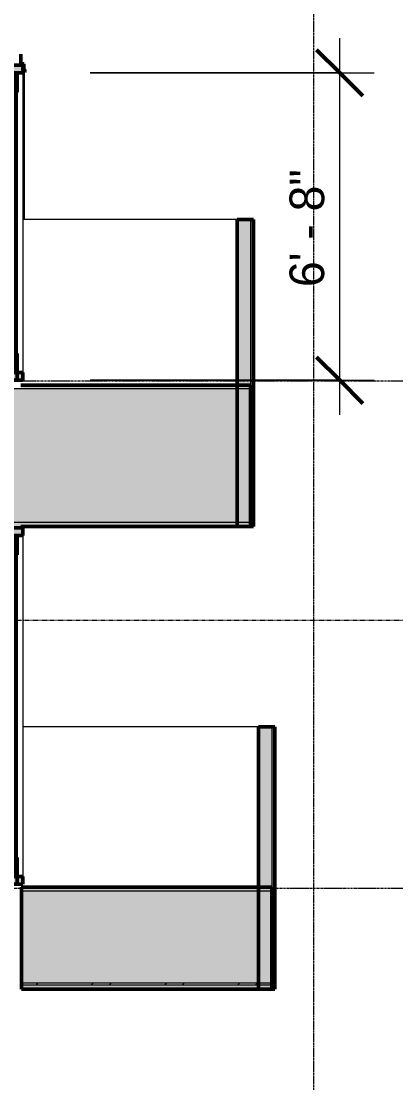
# Model space of a CAD drawing. Header units: inches. Extents: x 9610 to 16692, y -360 to 647.
# Drawn here: x 15020.1 to 15117.5, y 85.4 to 361.5 of the extents above; entities that cross this region are included whole.
import ezdxf

# ---------------------------------------------------------------- set-up
doc = ezdxf.new("R2010")
doc.units = ezdxf.units.IN
doc.header["$MEASUREMENT"] = 0
for name, pattern in [('Aligning Line 1_8_', [0.25, 0.125, -0.125]), ('Dash Dot 3_16_', [0.3125, 0.1875, -0.0625, 0, -0.0625]), ('Grid Line 1_2_', [0.875, 0.5, -0.125, 0.125, -0.125])]:
    doc.linetypes.add(name, pattern=pattern)
for name, color, linetype, lineweight in [('A-ANNO-DIMS', 211, 'Continuous', 9), ('A-ANNO-DIMS-96', 211, 'Continuous', 9), ('A-ANNO-SYMB-1', 150, 'Dash Dot 3_16_', 9), ('A-FLOR-10', 192, 'Continuous', 50), ('A-FLOR-4', 31, 'Continuous', 5), ('A-FLOR-6', 23, 'Continuous', 13), ('A-FLOR-7', 243, 'Continuous', 5), ('A-FLOR-LEVL-1', 51, 'Grid Line 1_2_', 9), ('A-FLOR-MCUT', 51, 'Continuous', 13), ('A-FLOR-PATT-1', 8, 'Continuous', 9), ('A-GLAZ-1', 135, 'Continuous', 13), ('A-GLAZ-2', 90, 'Continuous', 13), ('A-GLAZ-3', 27, 'Continuous', 13), ('A-GLAZ-5', 151, 'Continuous', 50), ('A-GLAZ-CWMG-1', 55, 'Continuous', 9), ('A-WALL', 113, 'Continuous', 13), ('A-WALL-10', 113, 'Continuous', 50), ('A-WALL-2', 7, 'Continuous', 13), ('A-WALL-3', 135, 'Continuous', 13), ('A-WALL-8', 243, 'Continuous', 5), ('A-WALL-9', 27, 'Continuous', 13), ('G-ANNO-SYMB', 111, 'Aligning Line 1_8_', 9)]:
    doc.layers.add(name, color=color, linetype=linetype, lineweight=lineweight)
doc.styles.add('Century Gothic', font='ufonts.com_century-gothic.ttf', dxfattribs={"height": 9})
doc.dimstyles.new('OD__1_8__Tol__', dxfattribs={"dimscale": 12, "dimtxt": 9.397514, "dimasz": 1, "dimexe": 0.75, "dimexo": 0.5, "dimgap": 0.125, "dimtad": 1, "dimdec": 3, "dimrnd": 0.125, "dimzin": 3, "dimdsep": 46, "dimlunit": 4, "dimtxsty": 'Century Gothic', "dimblk1": 'OBLIQUE', "dimblk2": 'OBLIQUE', "dimsah": 1, "dimcen": 0.09, "dimdle": 0.75, "dimazin": 0, "dimtfac": 1, "dimtdec": 4, "dimtix": 1, "dimtmove": 0, "dimatfit": 3, "dimfxl": 1, "dimtvp": 1, "dimtfill": 1, "dimfrac": 2, "dimtolj": 1, "dimtzin": 0, "dimarcsym": 2})

# ---------------------------------------------------------------- blocks, each defined once
blk = doc.blocks.new('Basic Wall _ EXT - FIBER CEMENT - LARGE - ___-2162461-BUILDING SECTION - NORTH_SOUTH - LOOKING WEST')
at = {"layer": 'A-WALL-9'}
h = blk.add_hatch(color=256, dxfattribs=at)
h.paths.add_polyline_path([(3861.62, 348.54), (3861.64, 348.56), (3861.6, 348.56)], flags=0)
h.paths.add_polyline_path([(3861.76, 348.66), (3861.76, 348.71), (3861.5, 349.02), (3861.47, 350.47), (3860.75, 350.53), (3860.73, 350.5), (3861.47, 350.44), (3861.47, 349.01), (3861.66, 348.78)], flags=0)
at = {"layer": 'A-WALL-10'}
for p, q in [((3860.72, 353), (3860.72, 350.5)), ((3860.75, 353), (3860.72, 353)), ((3860.75, 350.53), (3860.75, 353)), ((3860.72, 350.5), (3861.47, 350.44)), ((3861.5, 350.46), (3860.75, 350.53)), ((3861.36, 348.9), (3861.34, 348.88)), ((3861.34, 348.88), (3861.62, 348.54)), ((3861.64, 348.56), (3861.36, 348.9)), ((3861.47, 350.44), (3861.47, 349.01)), ((3861.47, 349.01), (3861.76, 348.66)), ((3861.5, 349.02), (3861.5, 350.46)), ((3861.79, 348.68), (3861.5, 349.02)), ((3861.75, 348.57), (3861.73, 348.55)), ((3861.75, 348.53), (3861.77, 348.55))]:
    blk.add_line(p, q, dxfattribs=at)
for centre, radius, start, end in [((3861.69, 348.6), 0.0937, 220, 310), ((3861.69, 348.6), 0.0625, 220, 310), ((3861.71, 348.62), 0.0625, 310, 40), ((3861.71, 348.62), 0.0937, 310, 40)]:
    blk.add_arc(centre, radius, start, end, dxfattribs=at)
blk = doc.blocks.new('_THE_ WINDOW _ DOOR - Door - 2nd Floor-2113393-BUILDING SECTION - NORTH_SOUTH - LOOKING WEST')
at = {"layer": 'A-GLAZ-2'}
blk.add_hatch(color=256, dxfattribs=at).paths.add_polyline_path([(3859.22, 139), (3859.22, 227.75), (3858.22, 227.75), (3858.22, 139)], flags=0)
at = {"layer": 'A-GLAZ-3'}
h = blk.add_hatch(color=256, dxfattribs=at)
h.paths.add_polyline_path([(3861.22, 137), (3861.22, 139), (3859.72, 139), (3859.72, 137), (3860.91, 137)], flags=0)
h.paths.add_polyline_path([(3855.22, 137), (3857.72, 137), (3857.72, 139), (3855.22, 139), (3855.22, 137.3)], flags=0)
h.paths.add_polyline_path([(3860.72, 227.75), (3861.22, 227.75), (3861.22, 229.75), (3855.22, 229.75), (3855.22, 227.75), (3860.7, 227.75)], flags=0)
h = blk.add_hatch(color=256, dxfattribs=at)
h.paths.add_polyline_path([(3859.72, 137), (3859.72, 144), (3859.22, 144), (3859.22, 139), (3858.22, 139), (3858.22, 144), (3857.72, 144), (3857.72, 137), (3858.97, 137)], flags=0)
h.paths.add_polyline_path([(3858.22, 222.75), (3858.22, 227.75), (3857.72, 227.75), (3857.72, 222.75)], flags=0)
h.paths.add_polyline_path([(3859.72, 222.75), (3859.72, 227.75), (3859.22, 227.75), (3859.22, 222.75)], flags=0)
at = {"layer": 'A-GLAZ-1'}
for p, q in [((3855.22, 139), (3855.22, 227.75)), ((3861.22, 227.75), (3861.22, 139)), ((3857.72, 144), (3857.72, 222.75)), ((3859.72, 222.75), (3859.72, 144))]:
    blk.add_line(p, q, dxfattribs=at)
at = {"layer": 'A-GLAZ-5'}
for p, q in [((3855.22, 229.75), (3855.22, 227.75)), ((3861.22, 229.75), (3855.22, 229.75)), ((3861.22, 227.75), (3861.22, 229.75)), ((3855.22, 227.75), (3861.22, 227.75)), ((3859.72, 227.75), (3857.72, 227.75)), ((3857.72, 227.75), (3857.72, 222.75)), ((3859.22, 227.75), (3858.22, 227.75)), ((3858.22, 227.75), (3858.22, 139)), ((3859.22, 139), (3859.22, 227.75)), ((3859.72, 222.75), (3859.72, 227.75)), ((3857.72, 222.75), (3859.72, 222.75)), ((3859.72, 144), (3857.72, 144)), ((3857.72, 144), (3857.72, 137)), ((3859.72, 137), (3859.72, 144)), ((3855.22, 139), (3855.22, 137)), ((3861.22, 139), (3855.22, 139)), ((3858.22, 139), (3859.22, 139)), ((3861.22, 137), (3861.22, 139)), ((3855.22, 137), (3861.22, 137)), ((3857.72, 137), (3859.72, 137))]:
    blk.add_line(p, q, dxfattribs=at)
blk = doc.blocks.new('_THE_ WINDOW _ DOOR - Door - 3rd floors-2113394-BUILDING SECTION - NORTH_SOUTH - LOOKING WEST')
at = {"layer": 'A-GLAZ-2'}
blk.add_hatch(color=256, dxfattribs=at).paths.add_polyline_path([(3859.22, 270.12), (3859.22, 348.12), (3858.22, 348.12), (3858.22, 270.12)], flags=0)
at = {"layer": 'A-GLAZ-3'}
h = blk.add_hatch(color=256, dxfattribs=at)
h.paths.add_polyline_path([(3861.22, 268.12), (3861.22, 270.12), (3859.72, 270.12), (3859.72, 268.12), (3860.94, 268.12)], flags=0)
h.paths.add_polyline_path([(3855.38, 268.12), (3857.72, 268.12), (3857.72, 270.12), (3855.22, 270.12), (3855.22, 268.12)], flags=0)
h.paths.add_polyline_path([(3861.22, 348.12), (3861.22, 350.12), (3855.22, 350.12), (3855.22, 348.12), (3860.94, 348.12)], flags=0)
h = blk.add_hatch(color=256, dxfattribs=at)
h.paths.add_polyline_path([(3857.72, 268.12), (3859.72, 268.12), (3859.72, 275.12), (3859.22, 275.12), (3859.22, 270.12), (3858.22, 270.12), (3858.22, 275.12), (3857.72, 275.12), (3857.72, 269.12)], flags=0)
h.paths.add_polyline_path([(3858.22, 343.12), (3858.22, 348.12), (3857.72, 348.12), (3857.72, 343.12)], flags=0)
h.paths.add_polyline_path([(3859.22, 343.12), (3859.72, 343.12), (3859.72, 348.12), (3859.22, 348.12), (3859.22, 343.62)], flags=0)
at = {"layer": 'A-GLAZ-1'}
for p, q in [((3855.22, 270.12), (3855.22, 348.12)), ((3861.22, 348.12), (3861.22, 270.12)), ((3857.72, 275.12), (3857.72, 343.12)), ((3859.72, 343.12), (3859.72, 275.12))]:
    blk.add_line(p, q, dxfattribs=at)
at = {"layer": 'A-GLAZ-5'}
for p, q in [((3855.22, 350.12), (3855.22, 348.12)), ((3861.22, 350.12), (3855.22, 350.12)), ((3855.22, 348.12), (3861.22, 348.12)), ((3859.72, 348.12), (3857.72, 348.12)), ((3857.72, 348.12), (3857.72, 343.12)), ((3859.22, 348.12), (3858.22, 348.12)), ((3858.22, 348.12), (3858.22, 270.12)), ((3859.22, 270.12), (3859.22, 348.12)), ((3859.72, 343.12), (3859.72, 348.12)), ((3861.22, 348.12), (3861.22, 350.12)), ((3857.72, 343.12), (3859.72, 343.12)), ((3859.72, 275.12), (3857.72, 275.12)), ((3857.72, 275.12), (3857.72, 268.12)), ((3859.72, 268.12), (3859.72, 275.12)), ((3855.22, 270.12), (3855.22, 268.12)), ((3861.22, 270.12), (3855.22, 270.12)), ((3855.22, 268.12), (3861.22, 268.12)), ((3857.72, 268.12), (3859.72, 268.12)), ((3858.22, 270.12), (3859.22, 270.12)), ((3861.22, 268.12), (3861.22, 270.12))]:
    blk.add_line(p, q, dxfattribs=at)
blk = doc.blocks.new('Basic Wall _ EXT - FIBER CEMENT - LARGE - ___-2162463-BUILDING SECTION - NORTH_SOUTH - LOOKING WEST')
at = {"layer": 'A-WALL-3'}
for p, q in [((3860.72, 350.44), (3861.47, 350.44)), ((3861.75, 348.57), (3861.73, 348.55)), ((3861.75, 348.53), (3861.77, 348.55))]:
    blk.add_line(p, q, dxfattribs=at)
at = {"layer": 'A-WALL-3', "flags": 128}
for points in [[(3861.69, 348.54), (3861.69, 348.54), (3861.67, 348.54), (3861.65, 348.55)], [(3861.66, 348.51), (3861.68, 348.51), (3861.71, 348.51), (3861.73, 348.52), (3861.75, 348.53)], [(3861.73, 348.55), (3861.72, 348.54), (3861.7, 348.54)], [(3861.76, 348.66), (3861.77, 348.65), (3861.78, 348.63), (3861.78, 348.62), (3861.77, 348.6), (3861.77, 348.59), (3861.75, 348.57)], [(3861.77, 348.55), (3861.79, 348.57), (3861.8, 348.59), (3861.81, 348.61), (3861.81, 348.64), (3861.8, 348.66), (3861.79, 348.68)]]:
    blk.add_lwpolyline(points, dxfattribs=at)
blk = doc.blocks.new('Rectangular Mullion - Profile_Polycarbonate_Upper and left-1741240-BUILDING SECTION - NORTH_SOUTH - LOOKING WEST')
at = {"layer": 'A-GLAZ-CWMG-1'}
for p, q in [((3861.22, 350.12), (3861.48, 350.12)), ((3861.5, 350.12), (3861.66, 350.12)), ((3861.66, 348.83), (3861.66, 350.12)), ((3861.66, 310), (3861.66, 348.78))]:
    blk.add_line(p, q, dxfattribs=at)
blk = doc.blocks.new('DIMBLOCK9-BUILDING SECTION - NORTH_SOUTH - LOOKING WEST')
at = {"layer": 'A-ANNO-DIMS-96'}
for p, q in [((15102.9, 259.12), (15102.9, 357.12)), ((15038.04, 348.12), (15111.9, 348.12)), ((15102.9, 348.12), (15038.04, 348.12)), ((15038.04, 268.12), (15111.9, 268.12)), ((15102.9, 268.12), (15038.04, 268.12))]:
    blk.add_line(p, q, dxfattribs=at)
at = {"layer": 'A-ANNO-DIMS-96', "lineweight": 50}
for p, q in [((15102.9, 348.12), (15096.9, 354.12)), ((15102.9, 348.12), (15108.9, 342.12)), ((15102.9, 268.12), (15096.9, 274.12)), ((15102.9, 268.12), (15108.9, 262.12))]:
    blk.add_line(p, q, dxfattribs=at)
at = {"layer": 'A-ANNO-DIMS-96', "color": 0, "insert": (15089.87, 292.39), "char_height": 9, "width": 37.7691, "attachment_point": 1, "rotation": 90, "line_spacing_factor": 0.984502, "style": 'Century Gothic', "bg_fill": 3, "box_fill_scale": 1.25, "bg_fill_color": 256, "bg_fill_true_color": 13158600, "bg_fill_transparency": 0}
blk.add_mtext('6\' - 8"', dxfattribs=at)
blk = doc.blocks.new('_Oblique')
at = {"color": 0, "linetype": 'ByBlock', "lineweight": -2}
blk.add_line((-0.5, -0.5), (0.5, 0.5), dxfattribs=at)

msp = doc.modelspace()

# ---------------------------------------------------------------- hatches: boundary and pattern name
at = {"layer": 'A-FLOR-4'}
for points in [[(15014.6954, 231.125), (15079.7579, 231.125), (15079.7579, 265.875), (15017.289, 265.875), (15017.289, 240.75), (15014.6954, 240.75), (15014.6954, 240.4616)], [(15028.6929, 111.25), (15085.289, 111.25), (15085.289, 135.25), (15020.2265, 135.25), (15020.2265, 111.25)]]:
    msp.add_hatch(color=256, dxfattribs=at).paths.add_polyline_path(points, flags=0)
at = {"layer": 'A-FLOR-6'}
for points in [[(15017.289, 230.125), (15076.2579, 230.125), (15076.2579, 231.125), (15017.289, 231.125), (15017.289, 230.1875)], [(15081.789, 109.75), (15081.789, 110.75), (15020.2265, 110.75), (15020.2265, 109.75), (15028.6929, 109.75)]]:
    msp.add_hatch(color=256, dxfattribs=at).paths.add_polyline_path(points, flags=0)
at = {"layer": 'A-FLOR-7'}
for points in [[(15048.7041, 265.875), (15076.2579, 265.875), (15076.2579, 266.875), (15020.039, 266.875), (15020.039, 265.875), (15028.6929, 265.875)], [(15028.6929, 135.25), (15081.789, 135.25), (15081.789, 136.25), (15020.2265, 136.25), (15020.2265, 135.25)]]:
    msp.add_hatch(color=256, dxfattribs=at).paths.add_polyline_path(points, flags=0)
at = {"layer": 'A-FLOR-PATT-1'}
h = msp.add_hatch(dxfattribs=at)
h.set_pattern_fill('FP_48', color=256, style=0, pattern_type=2)
h.set_pattern_definition([(45, (14416.421, 59.024), (-9.50352, 9.50352), []), (45, (14416.421, 73.424), (-9.50352, 9.50352), [])])
h.paths.add_polyline_path([(15081.789, 110.75), (15081.789, 111.25), (15020.2265, 111.25), (15020.2265, 110.75), (15080.8869, 110.75)], flags=0)
at = {"layer": 'A-WALL-2'}
h = msp.add_hatch(color=256, dxfattribs=at)
h.paths.add_polyline_path([(15079.7579, 230.125), (15079.7579, 231.125), (15076.2579, 231.125), (15076.2579, 230.125)], flags=0)
h.paths.add_polyline_path([(15076.2579, 265.875), (15079.7579, 265.875), (15079.7579, 310), (15076.2579, 310)], flags=0)
h = msp.add_hatch(color=256, dxfattribs=at)
h.paths.add_polyline_path([(15085.289, 109.75), (15085.289, 111.25), (15081.789, 111.25), (15081.789, 109.75)], flags=0)
h.paths.add_polyline_path([(15084.451, 135.25), (15085.289, 135.25), (15085.289, 178), (15081.789, 178), (15081.789, 135.25)], flags=0)
at = {"layer": 'A-WALL-8'}
for points in [[(15080.5079, 230.125), (15080.5079, 310), (15079.7579, 310), (15079.7579, 230.125)], [(15085.289, 109.75), (15086.039, 109.75), (15086.039, 178), (15085.289, 178), (15085.289, 110.75)]]:
    msp.add_hatch(color=256, dxfattribs=at).paths.add_polyline_path(points, flags=0)

# ---------------------------------------------------------------- linework, layer by layer
at = {"layer": 'A-FLOR-10'}
for p, q in [((15079.7579, 266.875), (15020.039, 266.875)), ((15079.7579, 230.125), (15079.7579, 266.875)), ((15020.039, 230.125), (15079.7579, 230.125)), ((15085.289, 136.25), (15020.2265, 136.25)), ((15020.2265, 136.25), (15020.2265, 109.75)), ((15085.289, 109.75), (15085.289, 136.25)), ((15020.2265, 109.75), (15085.289, 109.75))]:
    msp.add_line(p, q, dxfattribs=at)
at = {"layer": 'A-FLOR-LEVL-1'}
for p, q in [((12974.2716, 268), (15327.2797, 268)), ((12974.2716, 136), (15327.2797, 136))]:
    msp.add_line(p, q, dxfattribs=at)
at = {"layer": 'A-FLOR-MCUT'}
for p, q in [((15079.7579, 265.875), (13795.639, 265.875)), ((15079.7579, 231.125), (15014.6954, 231.125)), ((15085.289, 135.25), (15020.2265, 135.25)), ((15085.289, 111.25), (15020.2265, 111.25)), ((15085.289, 110.75), (15020.2265, 110.75))]:
    msp.add_line(p, q, dxfattribs=at)
at = {"layer": 'A-WALL'}
for p, q in [((15079.7579, 310), (15079.7579, 230.125)), ((15085.289, 178), (15085.289, 109.75))]:
    msp.add_line(p, q, dxfattribs=at)
at = {"layer": 'A-WALL-10'}
for p, q in [((15076.2579, 310), (15076.2579, 230.125)), ((15080.5079, 310), (15076.2579, 310)), ((15080.5079, 230.125), (15080.5079, 310)), ((15079.7579, 230.125), (15080.5079, 230.125)), ((15081.789, 178), (15081.789, 109.75)), ((15086.039, 178), (15081.789, 178)), ((15086.039, 109.75), (15086.039, 178)), ((15085.289, 109.75), (15086.039, 109.75))]:
    msp.add_line(p, q, dxfattribs=at)
at = {"layer": 'A-WALL-3'}
for p, q in [((15076.2579, 310), (15020.539, 310)), ((15081.789, 178), (15020.539, 178)), ((15020.2265, 137), (15020.2265, 136.25))]:
    msp.add_line(p, q, dxfattribs=at)
at = {"layer": 'G-ANNO-SYMB'}
msp.add_line((13070.1924, 205.7608), (15231.2964, 205.7608), dxfattribs=at)

# ---------------------------------------------------------------- block references
at = {"layer": 'A-GLAZ-1'}
for name in ['_THE_ WINDOW _ DOOR - Door - 3rd floors-2113394-BUILDING SECTION - NORTH_SOUTH - LOOKING WEST', '_THE_ WINDOW _ DOOR - Door - 2nd Floor-2113393-BUILDING SECTION - NORTH_SOUTH - LOOKING WEST']:
    msp.add_blockref(name, (11159.3152, 0), dxfattribs=at)
at = {"layer": 'A-GLAZ-CWMG-1'}
msp.add_blockref('Rectangular Mullion - Profile_Polycarbonate_Upper and left-1741240-BUILDING SECTION - NORTH_SOUTH - LOOKING WEST', (11159.3152, 0), dxfattribs=at)
at = {"layer": 'A-WALL-3'}
for name in ['Basic Wall _ EXT - FIBER CEMENT - LARGE - ___-2162461-BUILDING SECTION - NORTH_SOUTH - LOOKING WEST', 'Basic Wall _ EXT - FIBER CEMENT - LARGE - ___-2162463-BUILDING SECTION - NORTH_SOUTH - LOOKING WEST']:
    msp.add_blockref(name, (11159.3152, 0), dxfattribs=at)

# ---------------------------------------------------------------- next in the draw order: dimensions: what is measured, and where the dimension line sits
at = {"layer": 'A-ANNO-DIMS'}
dim = msp.add_linear_dim(base=(15102.9014, 348.125), p1=(15032.039, 268.125), p2=(15032.039, 348.125), angle=90, dimstyle='OD__1_8__Tol__', override={"dimpost": '<>', "dimfxl": 80}, dxfattribs=at)
dim.commit()
dim.dimension.update_dxf_attribs({"geometry": 'DIMBLOCK9-BUILDING SECTION - NORTH_SOUTH - LOOKING WEST', "text_midpoint": (15096.675, 308.125)})

# ---------------------------------------------------------------- next in the draw order: linework, layer by layer
at = {"layer": 'A-ANNO-SYMB-1'}
msp.add_line((15096.2136, -139.7684), (15096.2136, 423.9366), dxfattribs=at)

doc.saveas('drawing.dxf')
